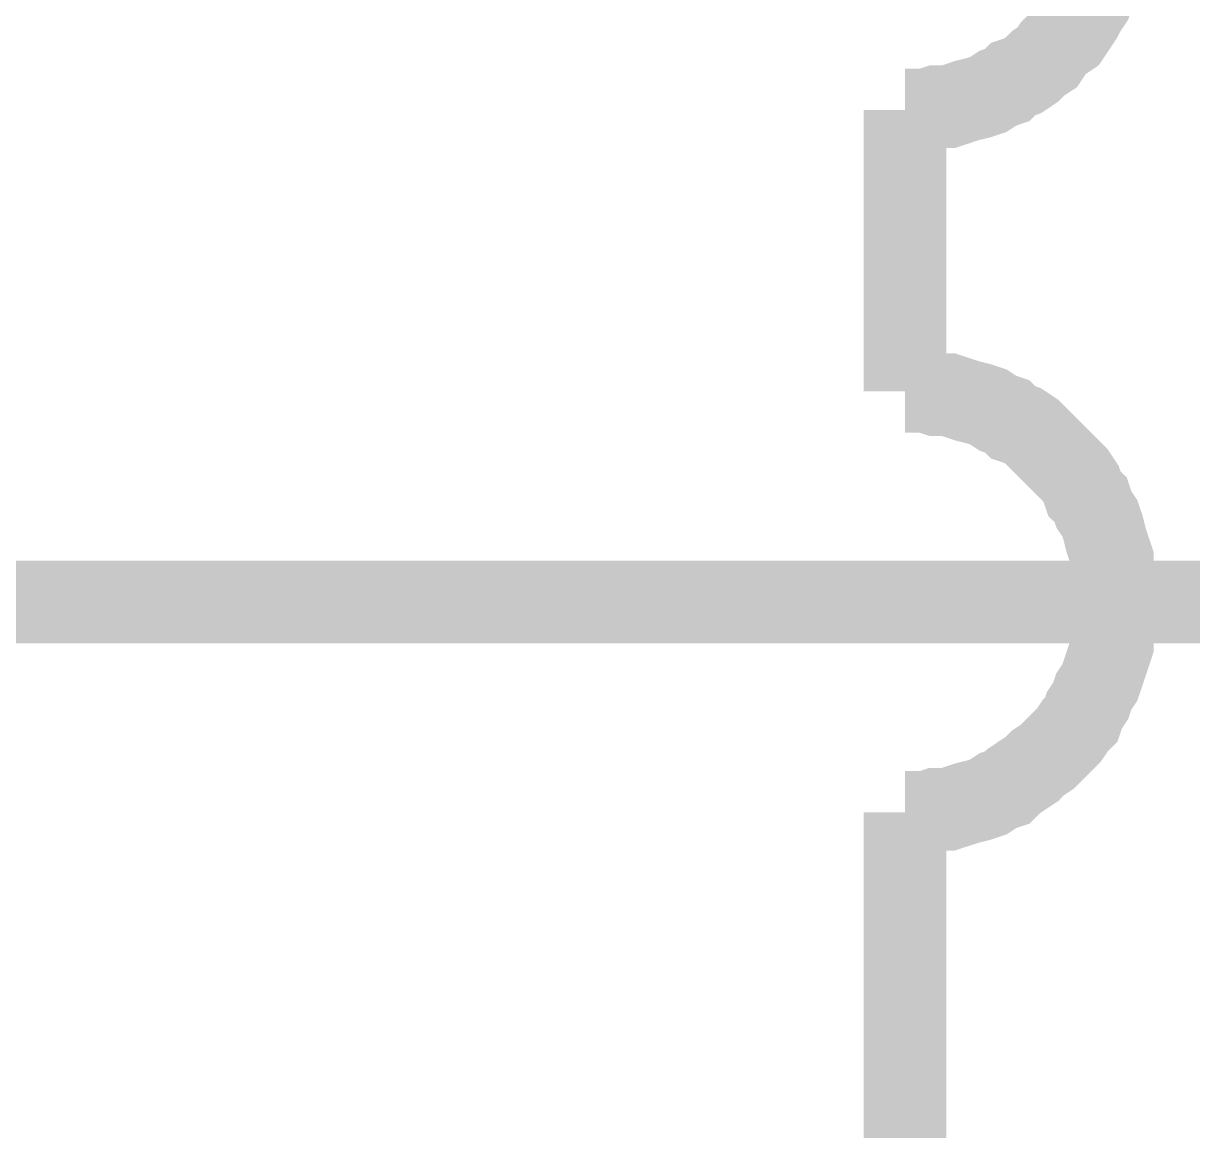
# Model space of a CAD drawing. Header units: inches. Extents: x 0 to 22.3, y 0 to 15.7.
# Drawn here: x 5.4743 to 5.6413, y 9.4241 to 9.5822 of the extents above; entities that cross this region are included whole.
import ezdxf

# ---------------------------------------------------------------- set-up
doc = ezdxf.new("R2010")
doc.units = ezdxf.units.IN
doc.header["$MEASUREMENT"] = 0
doc.layers.add('Sheet', color=255, linetype='Continuous')

msp = doc.modelspace()

# ---------------------------------------------------------------- linework, layer by layer
at = {"layer": 'Sheet'}
for points in [[(8.20027, 9.56984, 0.0118, 0.0118, 0), (8.20027, 9.49956, 0.0118, 0.0118, 0), (7.20038, 9.49956, 0.0118, 0.0118, 0), (6.20004, 9.49956, 0.0118, 0.0118, 0), (5.20015, 9.49956, 0.0118, 0.0118, 0), (4.20026, 9.49956, 0.0118, 0.0118, 0), (3.20036, 9.49956, 0.0118, 0.0118, 0), (2.20003, 9.49956, 0.0118, 0.0118, 0), (1.40038, 9.49956, 0.0118, 0.0118, 0), (1.40038, 9.99947, 0.0118, 0.0118, 0), (1.10024, 9.99947, 0.0118, 0.0118, 0)], [(5.6002, 9.56984, 0.0118, 0.0118, 0), (5.60196, 9.56984, 0.0118, 0.0118, 0), (5.60329, 9.56984, 0.0118, 0.0118, 0), (5.60462, 9.57028, 0.0118, 0.0118, 0), (5.60638, 9.57028, 0.0118, 0.0118, 0), (5.60771, 9.57072, 0.0118, 0.0118, 0), (5.60904, 9.57117, 0.0118, 0.0118, 0), (5.61081, 9.57161, 0.0118, 0.0118, 0), (5.61213, 9.57205, 0.0118, 0.0118, 0), (5.61346, 9.57293, 0.0118, 0.0118, 0), (5.61478, 9.57338, 0.0118, 0.0118, 0), (5.61567, 9.57426, 0.0118, 0.0118, 0), (5.61699, 9.5747, 0.0118, 0.0118, 0), (5.61832, 9.57559, 0.0118, 0.0118, 0), (5.6192, 9.57647, 0.0118, 0.0118, 0), (5.62053, 9.57735, 0.0118, 0.0118, 0), (5.62141, 9.57868, 0.0118, 0.0118, 0), (5.6223, 9.57956, 0.0118, 0.0118, 0), (5.62362, 9.58045, 0.0118, 0.0118, 0), (5.62451, 9.58177, 0.0118, 0.0118, 0), (5.62539, 9.5831, 0.0118, 0.0118, 0), (5.62583, 9.58398, 0.0118, 0.0118, 0), (5.62672, 9.58531, 0.0118, 0.0118, 0), (5.62716, 9.58664, 0.0118, 0.0118, 0), (5.62804, 9.58796, 0.0118, 0.0118, 0), (5.62849, 9.58929, 0.0118, 0.0118, 0)], [(5.6002, 9.56984, 0.0118, 0.0118, 0), (5.6002, 9.52962, 0.0118, 0.0118, 0)], [(5.63025, 9.49956, 0.0118, 0.0118, 0), (5.63025, 9.50133, 0.0118, 0.0118, 0), (5.63025, 9.50265, 0.0118, 0.0118, 0), (5.62981, 9.50398, 0.0118, 0.0118, 0), (5.62981, 9.50575, 0.0118, 0.0118, 0), (5.62937, 9.50707, 0.0118, 0.0118, 0), (5.62893, 9.5084, 0.0118, 0.0118, 0), (5.62849, 9.51017, 0.0118, 0.0118, 0), (5.62804, 9.51149, 0.0118, 0.0118, 0), (5.62716, 9.51282, 0.0118, 0.0118, 0), (5.62672, 9.51415, 0.0118, 0.0118, 0), (5.62583, 9.51503, 0.0118, 0.0118, 0), (5.62539, 9.51636, 0.0118, 0.0118, 0), (5.62451, 9.51768, 0.0118, 0.0118, 0), (5.62362, 9.51857, 0.0118, 0.0118, 0), (5.6223, 9.51989, 0.0118, 0.0118, 0), (5.62141, 9.52078, 0.0118, 0.0118, 0), (5.62053, 9.52166, 0.0118, 0.0118, 0), (5.6192, 9.52299, 0.0118, 0.0118, 0), (5.61832, 9.52387, 0.0118, 0.0118, 0), (5.61699, 9.52476, 0.0118, 0.0118, 0), (5.61567, 9.5252, 0.0118, 0.0118, 0), (5.61478, 9.52608, 0.0118, 0.0118, 0), (5.61346, 9.52652, 0.0118, 0.0118, 0), (5.61213, 9.52741, 0.0118, 0.0118, 0), (5.61081, 9.52785, 0.0118, 0.0118, 0), (5.60904, 9.52829, 0.0118, 0.0118, 0), (5.60771, 9.52873, 0.0118, 0.0118, 0), (5.60638, 9.52918, 0.0118, 0.0118, 0), (5.60462, 9.52918, 0.0118, 0.0118, 0), (5.60329, 9.52962, 0.0118, 0.0118, 0), (5.60196, 9.52962, 0.0118, 0.0118, 0), (5.6002, 9.52962, 0.0118, 0.0118, 0)], [(5.6002, 9.52962, 0.0118, 0.0118, 0), (5.6002, 9.52962, 0.0118, 0.0118, 0), (5.6002, 9.52962, 0.0118, 0.0118, 0), (5.6002, 9.52962, 0.0118, 0.0118, 0), (5.6002, 9.52962, 0.0118, 0.0118, 0), (5.6002, 9.52962, 0.0118, 0.0118, 0), (5.6002, 9.52962, 0.0118, 0.0118, 0), (5.6002, 9.52962, 0.0118, 0.0118, 0), (5.6002, 9.52962, 0.0118, 0.0118, 0), (5.6002, 9.52962, 0.0118, 0.0118, 0), (5.6002, 9.52962, 0.0118, 0.0118, 0), (5.6002, 9.52962, 0.0118, 0.0118, 0), (5.6002, 9.52962, 0.0118, 0.0118, 0), (5.6002, 9.52962, 0.0118, 0.0118, 0), (5.6002, 9.52962, 0.0118, 0.0118, 0), (5.6002, 9.52962, 0.0118, 0.0118, 0), (5.6002, 9.52962, 0.0118, 0.0118, 0), (5.6002, 9.52962, 0.0118, 0.0118, 0), (5.6002, 9.52962, 0.0118, 0.0118, 0), (5.6002, 9.52962, 0.0118, 0.0118, 0), (5.6002, 9.52962, 0.0118, 0.0118, 0), (5.6002, 9.52962, 0.0118, 0.0118, 0), (5.6002, 9.52962, 0.0118, 0.0118, 0), (5.6002, 9.52962, 0.0118, 0.0118, 0), (5.6002, 9.52962, 0.0118, 0.0118, 0), (5.6002, 9.52962, 0.0118, 0.0118, 0), (5.6002, 9.52962, 0.0118, 0.0118, 0), (5.6002, 9.52962, 0.0118, 0.0118, 0), (5.6002, 9.52962, 0.0118, 0.0118, 0), (5.6002, 9.52962, 0.0118, 0.0118, 0), (5.6002, 9.52962, 0.0118, 0.0118, 0), (5.6002, 9.52962, 0.0118, 0.0118, 0), (5.6002, 9.52962, 0.0118, 0.0118, 0)], [(5.6002, 9.4695, 0.0118, 0.0118, 0), (5.60196, 9.4695, 0.0118, 0.0118, 0), (5.60329, 9.4695, 0.0118, 0.0118, 0), (5.60462, 9.46995, 0.0118, 0.0118, 0), (5.60638, 9.46995, 0.0118, 0.0118, 0), (5.60771, 9.47039, 0.0118, 0.0118, 0), (5.60904, 9.47083, 0.0118, 0.0118, 0), (5.61081, 9.47127, 0.0118, 0.0118, 0), (5.61213, 9.47171, 0.0118, 0.0118, 0), (5.61346, 9.4726, 0.0118, 0.0118, 0), (5.61478, 9.47304, 0.0118, 0.0118, 0), (5.61567, 9.47392, 0.0118, 0.0118, 0), (5.61699, 9.47481, 0.0118, 0.0118, 0), (5.61832, 9.47569, 0.0118, 0.0118, 0), (5.6192, 9.47658, 0.0118, 0.0118, 0), (5.62053, 9.47746, 0.0118, 0.0118, 0), (5.62141, 9.47834, 0.0118, 0.0118, 0), (5.6223, 9.47923, 0.0118, 0.0118, 0), (5.62362, 9.48055, 0.0118, 0.0118, 0), (5.62451, 9.48188, 0.0118, 0.0118, 0), (5.62539, 9.48276, 0.0118, 0.0118, 0), (5.62583, 9.48409, 0.0118, 0.0118, 0), (5.62672, 9.48542, 0.0118, 0.0118, 0), (5.62716, 9.48674, 0.0118, 0.0118, 0), (5.62804, 9.48807, 0.0118, 0.0118, 0), (5.62849, 9.48939, 0.0118, 0.0118, 0), (5.62893, 9.49072, 0.0118, 0.0118, 0), (5.62937, 9.49205, 0.0118, 0.0118, 0), (5.62981, 9.49337, 0.0118, 0.0118, 0), (5.62981, 9.49514, 0.0118, 0.0118, 0), (5.63025, 9.49647, 0.0118, 0.0118, 0), (5.63025, 9.49823, 0.0118, 0.0118, 0), (5.63025, 9.49956, 0.0118, 0.0118, 0)], [(5.6002, 9.4695, 0.0118, 0.0118, 0), (5.6002, 8.29996, 0.0118, 0.0118, 0), (5.6002, 8.22968, 0.0118, 0.0118, 0)]]:
    msp.add_lwpolyline(points, format="xyseb", dxfattribs=at)

doc.saveas('drawing.dxf')
